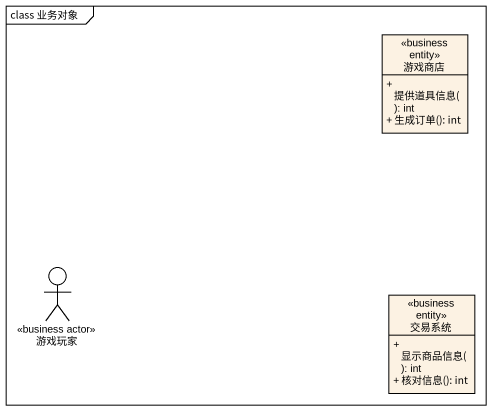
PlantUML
@startuml
mainframe class 业务对象
allowmixing
hide circle
hide empty members
skinparam classAttributeIconSize 0
class 游戏商店 <<business entity>> {
  + 提供道具信息(): int
  + 生成订单(): int
}
actor 游戏玩家 <<business actor>>
class 交易系统 <<business entity>> {
  + 显示商品信息(): int
  + 核对信息(): int
}
@enduml
